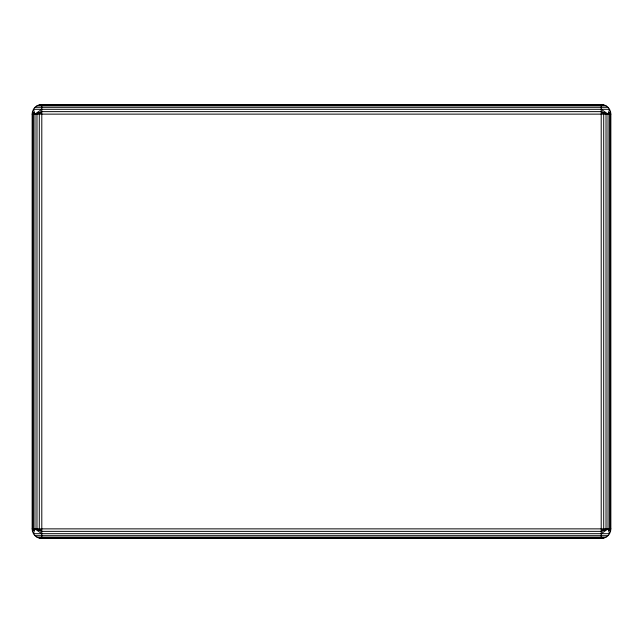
<?xml version="1.0" encoding="UTF-8"?>
<svg xmlns="http://www.w3.org/2000/svg" width="643" height="643" viewBox="0 0 643 643"><rect width="100%" height="100%" fill="white"/><g stroke="black" fill="none" stroke-linecap="round" stroke-linejoin="round"><path stroke-width="0.96" d="M32.15 114.132C32.118 108.972 36.635 104.455 41.795 104.487L601.205 104.487C606.365 104.455 610.882 108.972 610.85 114.132L610.85 528.867C610.882 534.028 606.365 538.545 601.205 538.512L41.795 538.512C36.635 538.545 32.118 534.028 32.15 528.867L32.15 114.132L610.85 114.132M34.971 528.867L33.444 533.69L609.556 533.69L608.029 528.867L608.029 114.132L609.556 109.31L33.444 109.31L34.971 114.132L34.971 528.867L32.48 531.367L32.48 111.633L34.971 114.132L41.795 111.633L601.205 111.633L608.029 114.132L610.52 111.633L610.52 531.367L608.029 528.867L601.205 531.367L41.795 531.367L34.971 528.867L41.795 533.69M32.48 531.367L33.444 528.867L33.444 114.132L32.48 111.633M610.52 111.633L609.556 114.132L609.556 528.867L610.52 531.367M34.971 114.132L41.795 109.31M601.205 533.69L608.029 528.867M39.295 104.817L603.705 104.817M36.972 105.782L606.027 105.782M34.971 107.309L608.029 107.309M32.15 528.867L610.85 528.867M34.971 535.691L608.029 535.691M36.972 537.218L606.027 537.218M39.295 538.183L603.705 538.183M601.205 109.31L608.029 114.132M601.205 104.487L601.205 538.512M41.795 104.487L41.795 538.512M41.795 111.633L39.295 114.132L39.295 528.867L41.795 531.367L36.972 528.867L36.972 114.132L41.795 111.633M603.705 528.867L601.205 531.367L606.027 528.867L606.027 114.132L601.205 111.633L603.705 114.132L603.705 528.867"/></g></svg>
